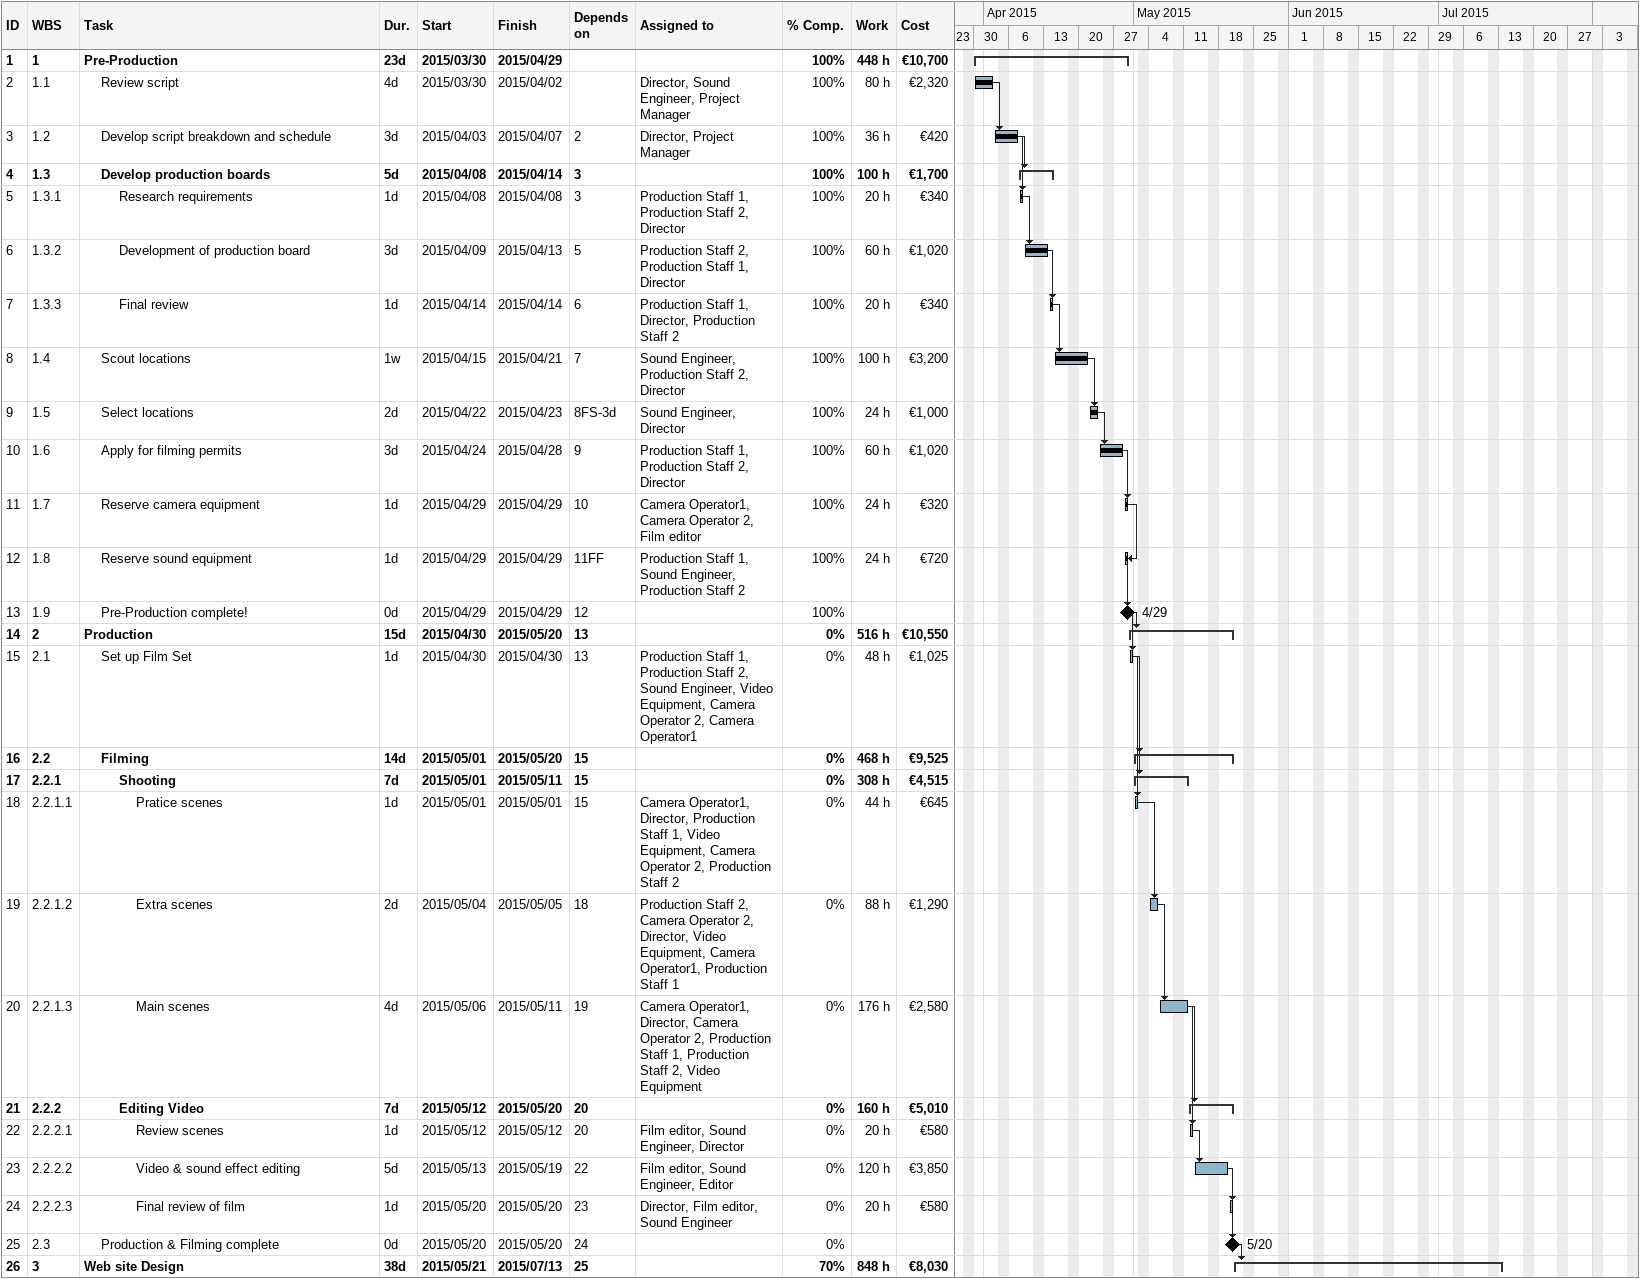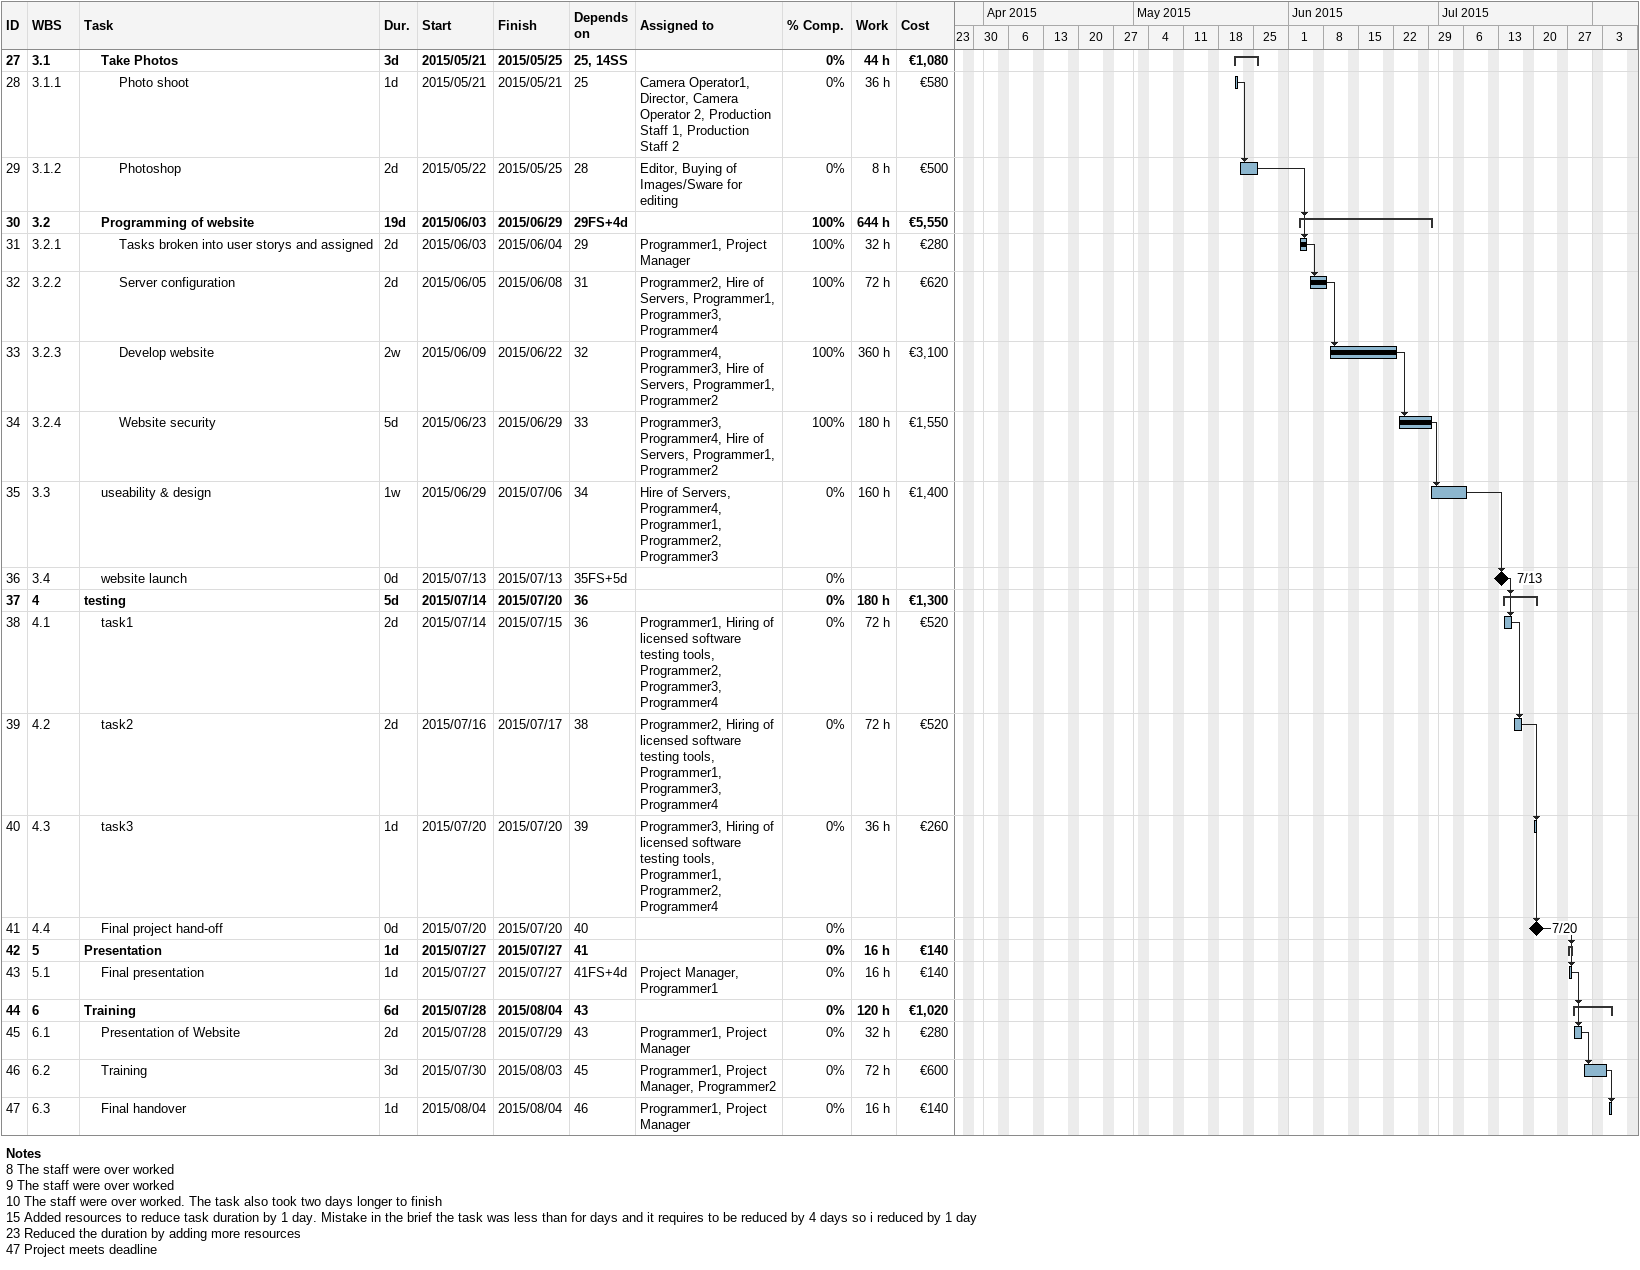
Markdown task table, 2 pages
| ID | WBS | Task | Duration | Start | Finish | Predecessors | Resources | % complete | Work (h) | Cost (€) |
|---|---|---|---|---|---|---|---|---|---|---|
| 1 | 1 | **Pre-Production** | 23d | 2015-03-30 | 2015-04-29 |  |  | 100 | 448 | 10700 |
| 2 | 1.1 | Review script | 4d | 2015-03-30 | 2015-04-02 |  | Director, Sound Engineer, Project Manager | 100 | 80 | 2320 |
| 3 | 1.2 | Develop script breakdown and schedule | 3d | 2015-04-03 | 2015-04-07 | 2 | Director, Project Manager | 100 | 36 | 420 |
| 4 | 1.3 | **Develop production boards** | 5d | 2015-04-08 | 2015-04-14 | 3 |  | 100 | 100 | 1700 |
| 5 | 1.3.1 | Research requirements | 1d | 2015-04-08 | 2015-04-08 | 3 | Production Staff 1, Production Staff 2, Director | 100 | 20 | 340 |
| 6 | 1.3.2 | Development of production board | 3d | 2015-04-09 | 2015-04-13 | 5 | Production Staff 2, Production Staff 1, Director | 100 | 60 | 1020 |
| 7 | 1.3.3 | Final review | 1d | 2015-04-14 | 2015-04-14 | 6 | Production Staff 1, Director, Production Staff 2 | 100 | 20 | 340 |
| 8 | 1.4 | Scout locations | 1w | 2015-04-15 | 2015-04-21 | 7 | Sound Engineer, Production Staff 2, Director | 100 | 100 | 3200 |
| 9 | 1.5 | Select locations | 2d | 2015-04-22 | 2015-04-23 | 8FS-3d | Sound Engineer, Director | 100 | 24 | 1000 |
| 10 | 1.6 | Apply for filming permits | 3d | 2015-04-24 | 2015-04-28 | 9 | Production Staff 1, Production Staff 2, Director | 100 | 60 | 1020 |
| 11 | 1.7 | Reserve camera equipment | 1d | 2015-04-29 | 2015-04-29 | 10 | Camera Operator1, Camera Operator 2, Film editor | 100 | 24 | 320 |
| 12 | 1.8 | Reserve sound equipment | 1d | 2015-04-29 | 2015-04-29 | 11FF | Production Staff 1, Sound Engineer, Production Staff 2 | 100 | 24 | 720 |
| 13 | 1.9 | Pre-Production complete! | 0d | 2015-04-29 | 2015-04-29 | 12 |  | 100 |  |  |
| 14 | 2 | **Production** | 15d | 2015-04-30 | 2015-05-20 | 13 |  | 0 | 516 | 10550 |
| 15 | 2.1 | Set up Film Set | 1d | 2015-04-30 | 2015-04-30 | 13 | Production Staff 1, Production Staff 2, Sound Engineer, Video Equipment, Camera Operator 2, Camera Operator1 | 0 | 48 | 1025 |
| 16 | 2.2 | **Filming** | 14d | 2015-05-01 | 2015-05-20 | 15 |  | 0 | 468 | 9525 |
| 17 | 2.2.1 | **Shooting** | 7d | 2015-05-01 | 2015-05-11 | 15 |  | 0 | 308 | 4515 |
| 18 | 2.2.1.1 | Pratice scenes | 1d | 2015-05-01 | 2015-05-01 | 15 | Camera Operator1, Director, Production Staff 1, Video Equipment, Camera Operator 2, Production Staff 2 | 0 | 44 | 645 |
| 19 | 2.2.1.2 | Extra scenes | 2d | 2015-05-04 | 2015-05-05 | 18 | Production Staff 2, Camera Operator 2, Director, Video Equipment, Camera Operator1, Production Staff 1 | 0 | 88 | 1290 |
| 20 | 2.2.1.3 | Main scenes | 4d | 2015-05-06 | 2015-05-11 | 19 | Camera Operator1, Director, Camera Operator 2, Production Staff 1, Production Staff 2, Video Equipment | 0 | 176 | 2580 |
| 21 | 2.2.2 | **Editing Video** | 7d | 2015-05-12 | 2015-05-20 | 20 |  | 0 | 160 | 5010 |
| 22 | 2.2.2.1 | Review scenes | 1d | 2015-05-12 | 2015-05-12 | 20 | Film editor, Sound Engineer, Director | 0 | 20 | 580 |
| 23 | 2.2.2.2 | Video & sound effect editing | 5d | 2015-05-13 | 2015-05-19 | 22 | Film editor, Sound Engineer, Editor | 0 | 120 | 3850 |
| 24 | 2.2.2.3 | Final review of film | 1d | 2015-05-20 | 2015-05-20 | 23 | Director, Film editor, Sound Engineer | 0 | 20 | 580 |
| 25 | 2.3 | Production & Filming complete | 0d | 2015-05-20 | 2015-05-20 | 24 |  | 0 |  |  |
| 26 | 3 | **Web site Design** | 38d | 2015-05-21 | 2015-07-13 | 25 |  | 70 | 848 | 8030 |
| 27 | 3.1 | **Take Photos** | 3d | 2015-05-21 | 2015-05-25 | 25, 14SS |  | 0 | 44 | 1080 |
| 28 | 3.1.1 | Photo shoot | 1d | 2015-05-21 | 2015-05-21 | 25 | Camera Operator1, Director, Camera Operator 2, Production Staff 1, Production Staff 2 | 0 | 36 | 580 |
| 29 | 3.1.2 | Photoshop | 2d | 2015-05-22 | 2015-05-25 | 28 | Editor, Buying of Images/Sware for editing | 0 | 8 | 500 |
| 30 | 3.2 | **Programming of website** | 19d | 2015-06-03 | 2015-06-29 | 29FS+4d |  | 100 | 644 | 5550 |
| 31 | 3.2.1 | Tasks broken into user storys and assigned | 2d | 2015-06-03 | 2015-06-04 | 29 | Programmer1, Project Manager | 100 | 32 | 280 |
| 32 | 3.2.2 | Server configuration | 2d | 2015-06-05 | 2015-06-08 | 31 | Programmer2, Hire of Servers, Programmer1, Programmer3, Programmer4 | 100 | 72 | 620 |
| 33 | 3.2.3 | Develop website | 2w | 2015-06-09 | 2015-06-22 | 32 | Programmer4, Programmer3, Hire of Servers, Programmer1, Programmer2 | 100 | 360 | 3100 |
| 34 | 3.2.4 | Website security | 5d | 2015-06-23 | 2015-06-29 | 33 | Programmer3, Programmer4, Hire of Servers, Programmer1, Programmer2 | 100 | 180 | 1550 |
| 35 | 3.3 | useability & design | 1w | 2015-06-29 | 2015-07-06 | 34 | Hire of Servers, Programmer4, Programmer1, Programmer2, Programmer3 | 0 | 160 | 1400 |
| 36 | 3.4 | website launch | 0d | 2015-07-13 | 2015-07-13 | 35FS+5d |  | 0 |  |  |
| 37 | 4 | **testing** | 5d | 2015-07-14 | 2015-07-20 | 36 |  | 0 | 180 | 1300 |
| 38 | 4.1 | task1 | 2d | 2015-07-14 | 2015-07-15 | 36 | Programmer1, Hiring of licensed software testing tools, Programmer2, Programmer3, Programmer4 | 0 | 72 | 520 |
| 39 | 4.2 | task2 | 2d | 2015-07-16 | 2015-07-17 | 38 | Programmer2, Hiring of licensed software testing tools, Programmer1, Programmer3, Programmer4 | 0 | 72 | 520 |
| 40 | 4.3 | task3 | 1d | 2015-07-20 | 2015-07-20 | 39 | Programmer3, Hiring of licensed software testing tools, Programmer1, Programmer2, Programmer4 | 0 | 36 | 260 |
| 41 | 4.4 | Final project hand-off | 0d | 2015-07-20 | 2015-07-20 | 40 |  | 0 |  |  |
| 42 | 5 | **Presentation** | 1d | 2015-07-27 | 2015-07-27 | 41 |  | 0 | 16 | 140 |
| 43 | 5.1 | Final presentation | 1d | 2015-07-27 | 2015-07-27 | 41FS+4d | Project Manager, Programmer1 | 0 | 16 | 140 |
| 44 | 6 | **Training** | 6d | 2015-07-28 | 2015-08-04 | 43 |  | 0 | 120 | 1020 |
| 45 | 6.1 | Presentation of Website | 2d | 2015-07-28 | 2015-07-29 | 43 | Programmer1, Project Manager | 0 | 32 | 280 |
| 46 | 6.2 | Training | 3d | 2015-07-30 | 2015-08-03 | 45 | Programmer1, Project Manager, Programmer2 | 0 | 72 | 600 |
| 47 | 6.3 | Final handover | 1d | 2015-08-04 | 2015-08-04 | 46 | Programmer1, Project Manager | 0 | 16 | 140 |

Notes
- 8: The staff were over worked
- 9: The staff were over worked
- 10: The staff were over worked. The task also took two days longer to finish
- 15: Added resources to reduce task duration by 1 day. Mistake in the brief the task was less than for days and it requires to be reduced by 4 days so i reduced by 1 day
- 23: Reduced the duration by adding more resources
- 47: Project meets deadline
